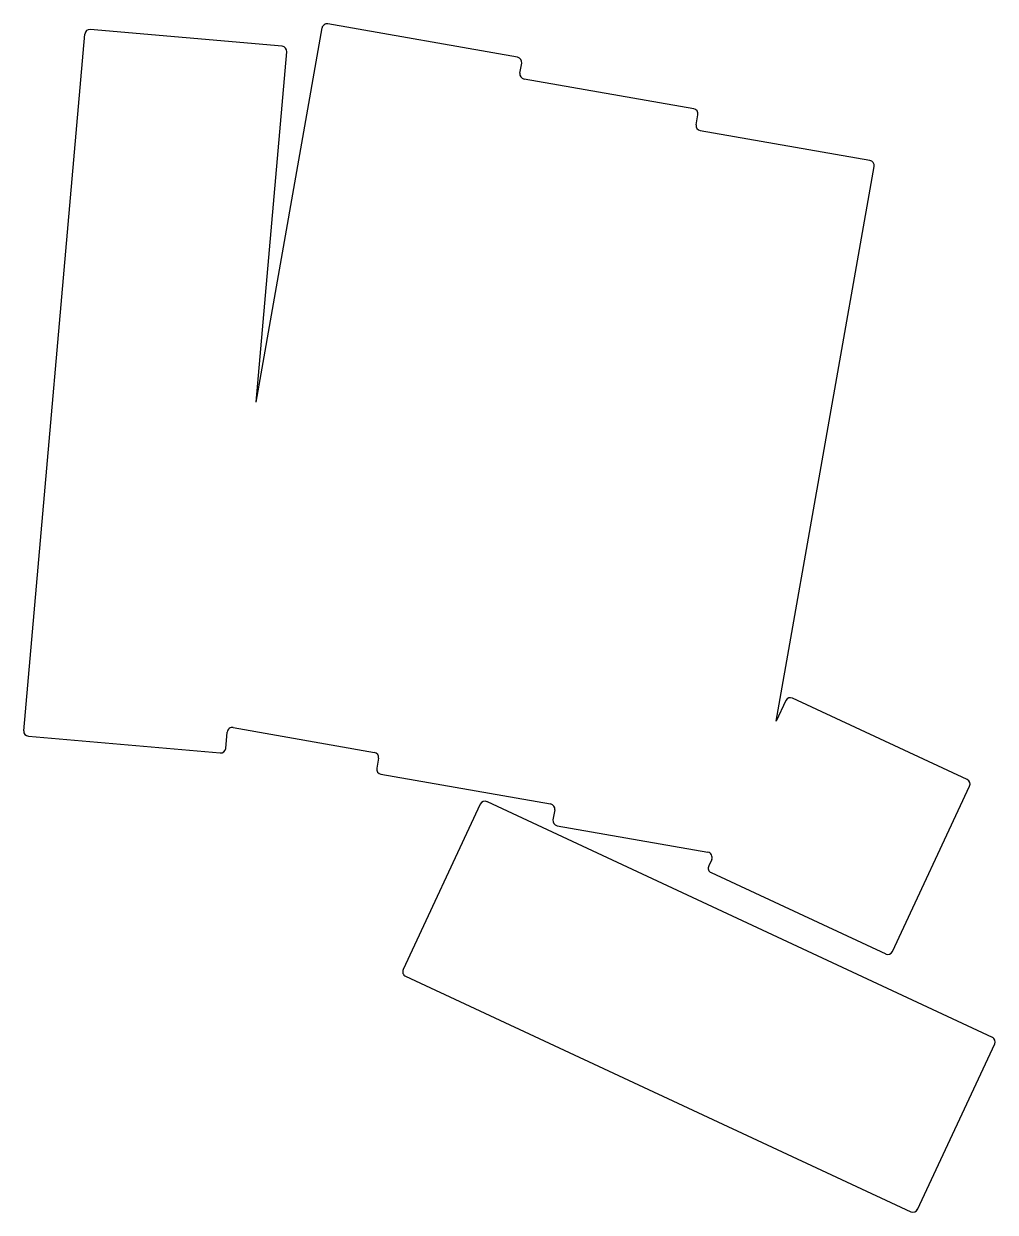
# Model space of a CAD drawing. Header units: millimetres. Extents: x 108 to 203, y -146 to -28.
import ezdxf

# ---------------------------------------------------------------- set-up
doc = ezdxf.new("R2010")
doc.units = ezdxf.units.MM

msp = doc.modelspace()

# ---------------------------------------------------------------- linework, layer by layer
for p, q in [((133, -30.57), (114.07, -28.91)), ((130.43, -65.68), (136.94, -28.76)), ((156.23, -31.66), (137.52, -28.36)), ((107.52, -98.11), (113.53, -29.37)), ((130.43, -65.68), (133.45, -31.11)), ((156.46, -33.22), (156.63, -32.24)), ((173.61, -36.75), (156.87, -33.8)), ((173.84, -38.32), (174.01, -37.33)), ((190.99, -41.85), (174.25, -38.9)), ((181.74, -97.17), (191.39, -42.43)), ((200.57, -102.92), (183.35, -94.89)), ((182.69, -95.14), (181.74, -97.17)), ((127.44, -99.85), (127.58, -98.24)), ((128.16, -97.79), (142.1, -100.25)), ((107.97, -98.65), (126.9, -100.3)), ((142.51, -100.83), (142.34, -101.81)), ((142.74, -102.39), (159.48, -105.34)), ((193.21, -119.9), (200.81, -103.59)), ((152.55, -105.36), (144.94, -121.67)), ((153.21, -105.11), (203.06, -128.36)), ((159.89, -105.92), (159.71, -106.91)), ((160.12, -107.48), (175.01, -110.11)), ((175.38, -110.81), (175.08, -111.45)), ((175.32, -112.11), (192.54, -120.14)), ((145.18, -122.33), (195.03, -145.58)), ((195.69, -145.34), (203.3, -129.02))]:
    msp.add_line(p, q)
for centre, start, end in [((114.03, -29.41), 85, 175), ((137.43, -28.85), 80, 170), ((132.95, -31.07), 355, 85), ((156.14, -32.15), 350, 80), ((156.95, -33.31), 170, 260), ((173.52, -37.24), 350, 80), ((174.33, -38.4), 170, 260), ((190.9, -42.34), 350, 80), ((183.14, -95.35), 65, 155), ((108.01, -98.15), 175, 265), ((128.08, -98.28), 80, 175), ((126.94, -99.81), 265, 355), ((142.02, -100.74), 350, 80), ((142.83, -101.9), 170, 260), ((200.36, -103.38), 335, 65), ((153, -105.57), 65, 155), ((159.4, -105.83), 350, 80), ((160.21, -106.99), 170, 260), ((174.92, -110.6), 335, 80), ((175.53, -111.66), 155, 245), ((192.75, -119.69), 245, 335), ((145.39, -121.88), 155, 245), ((202.85, -128.81), 335, 65), ((195.24, -145.12), 245, 335)]:
    msp.add_arc(centre, 0.5, start, end)

doc.saveas('drawing.dxf')
